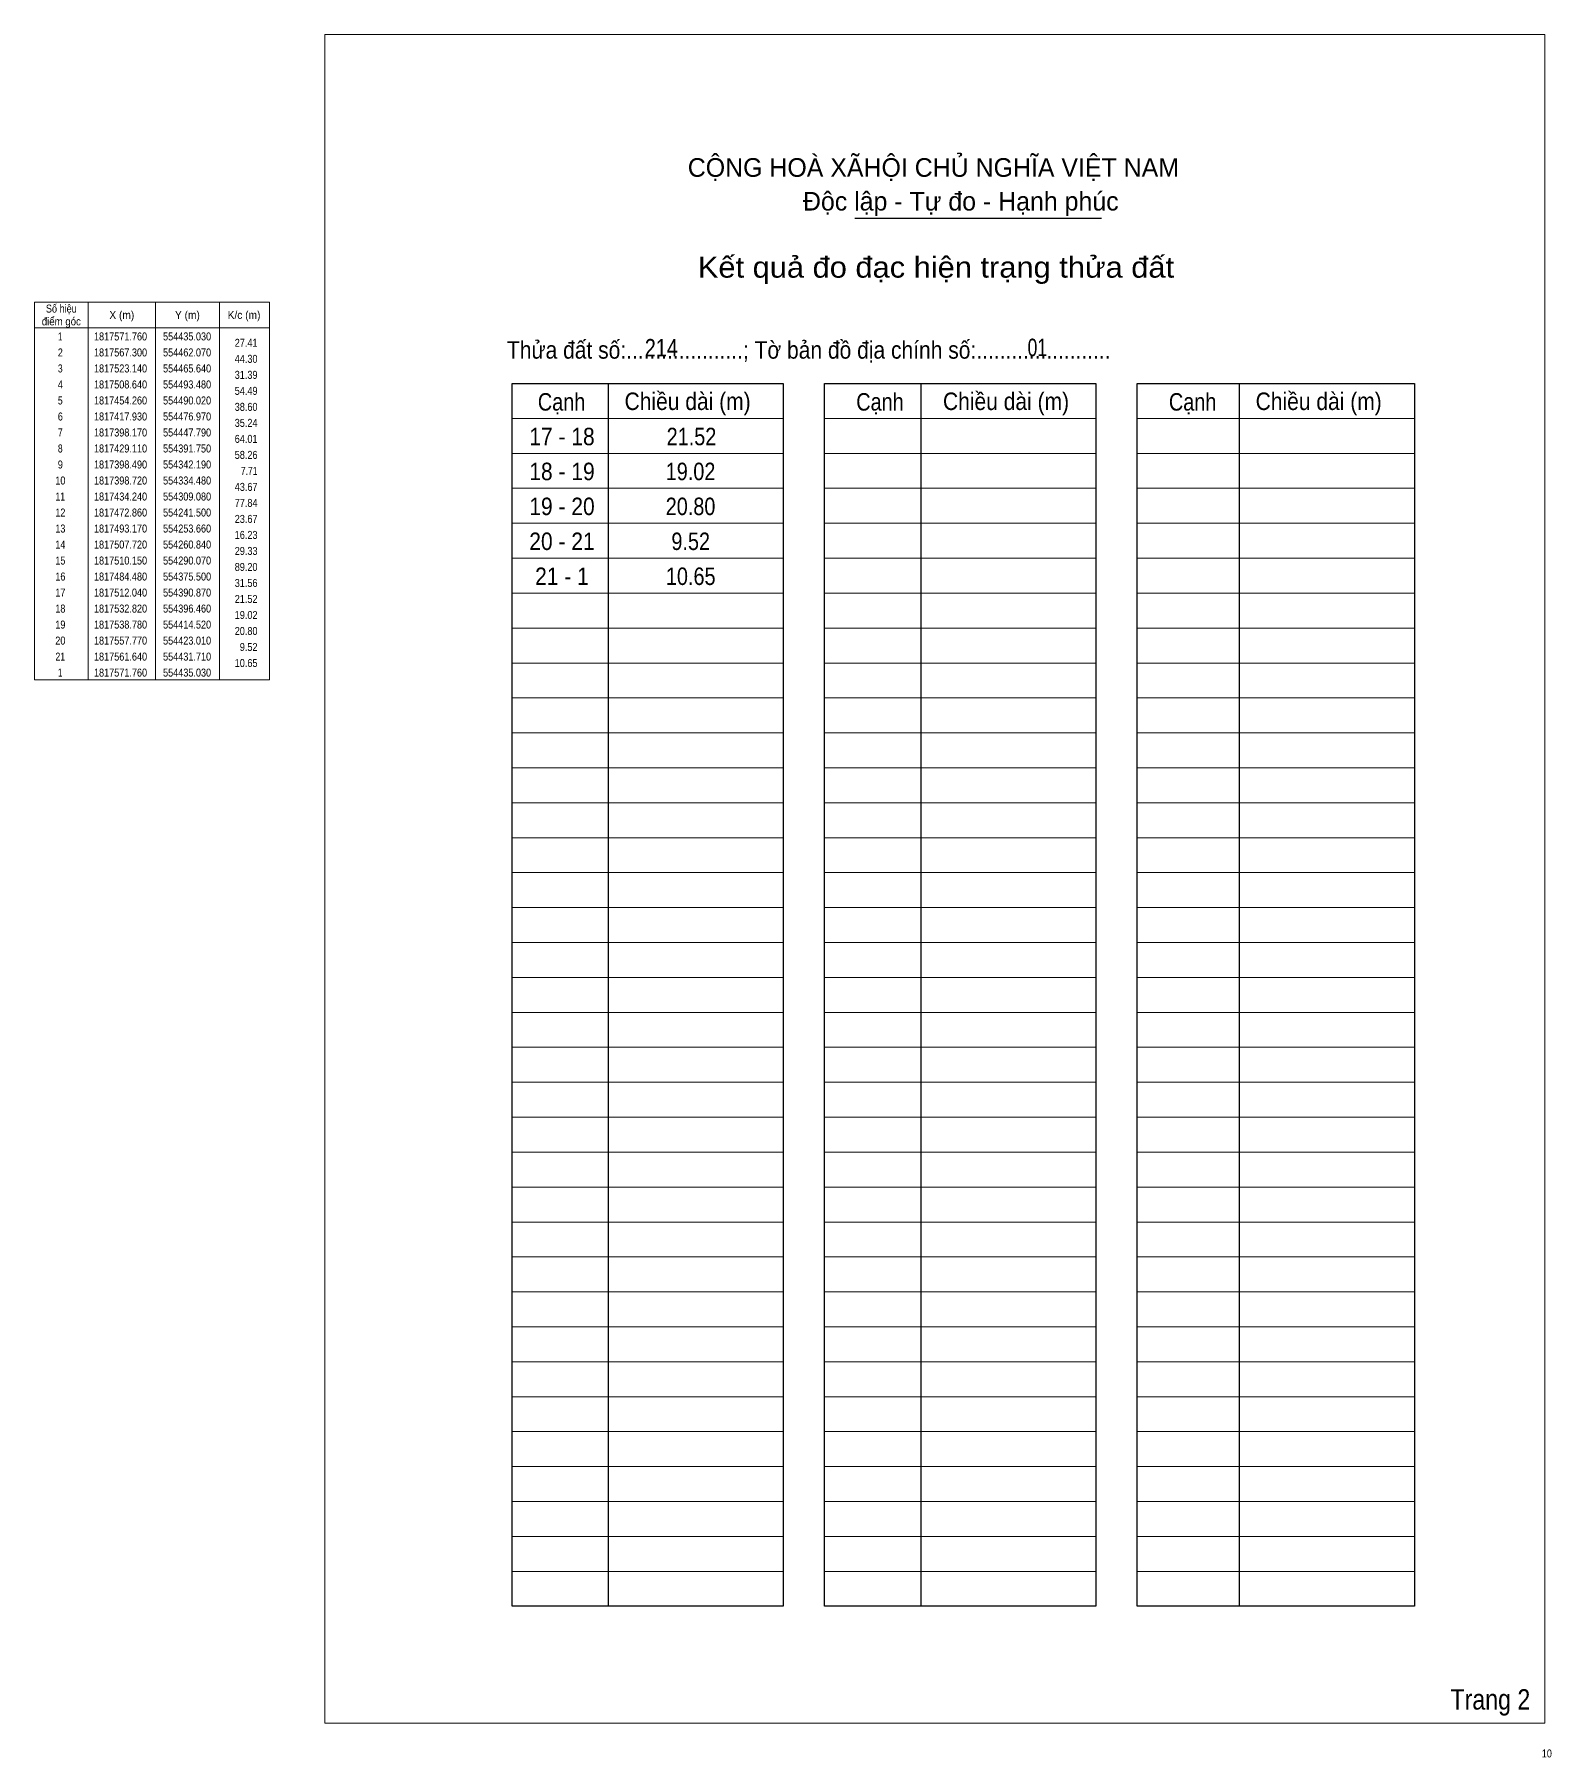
# Model space of a CAD drawing. Header units: metres. Extents: x 552190 to 554841, y 1817141 to 1819497.
# Drawn here: x 553892 to 554841, y 1818421 to 1819497 of the extents above; entities that cross this region are included whole.
import ezdxf
from ezdxf.enums import TextEntityAlignment as Align

# ---------------------------------------------------------------- set-up
doc = ezdxf.new("R2010")
doc.units = ezdxf.units.M
doc.header["$LTSCALE"] = 3.8
for name, color, linetype, lineweight in [('10', 7, 'Continuous', 13), ('30', 7, 'Continuous', 13), ('4', 7, 'Continuous', 13), ('63', 7, 'Continuous', 13)]:
    doc.layers.add(name, color=color, linetype=linetype, lineweight=lineweight)

msp = doc.modelspace()

# ---------------------------------------------------------------- linework, layer by layer
at = {"layer": '30', "lineweight": 25}
for p, q in [((554405.19, 1819382.45), (554559.42, 1819382.45)), ((554250.97, 1819279.2), (554250.97, 1818515.35)), ((554446.35, 1819279.2), (554446.35, 1818515.35)), ((554645.37, 1819279.2), (554645.37, 1818515.35))]:
    msp.add_line(p, q, dxfattribs=at)
at = {"layer": '30'}
for p, q in [((554190.95, 1819257.37), (554360.45, 1819257.37)), ((554386.33, 1819257.37), (554555.84, 1819257.37)), ((554581.72, 1819257.37), (554754.86, 1819257.37)), ((554190.95, 1819235.55), (554360.45, 1819235.55)), ((554386.33, 1819235.55), (554555.84, 1819235.55)), ((554581.72, 1819235.55), (554754.86, 1819235.55)), ((554190.95, 1819213.73), (554360.45, 1819213.73)), ((554386.33, 1819213.73), (554555.84, 1819213.73)), ((554581.72, 1819213.73), (554754.86, 1819213.73)), ((554190.95, 1819191.9), (554360.45, 1819191.9)), ((554386.33, 1819191.9), (554555.84, 1819191.9)), ((554581.72, 1819191.9), (554754.86, 1819191.9)), ((554190.95, 1819170.08), (554360.45, 1819170.08)), ((554386.33, 1819170.08), (554555.84, 1819170.08)), ((554581.72, 1819170.08), (554754.86, 1819170.08)), ((554190.95, 1819148.25), (554360.45, 1819148.25)), ((554386.33, 1819148.25), (554555.84, 1819148.25)), ((554581.72, 1819148.25), (554754.86, 1819148.25)), ((554190.95, 1819126.43), (554360.45, 1819126.43)), ((554386.33, 1819126.43), (554555.84, 1819126.43)), ((554581.72, 1819126.43), (554754.86, 1819126.43)), ((554190.95, 1819104.6), (554360.45, 1819104.6)), ((554386.33, 1819104.6), (554555.84, 1819104.6)), ((554581.72, 1819104.6), (554754.86, 1819104.6)), ((554190.95, 1819082.78), (554360.45, 1819082.78)), ((554386.33, 1819082.78), (554555.84, 1819082.78)), ((554581.72, 1819082.78), (554754.86, 1819082.78)), ((554190.95, 1819060.96), (554360.45, 1819060.96)), ((554386.33, 1819060.96), (554555.84, 1819060.96)), ((554581.72, 1819060.96), (554754.86, 1819060.96)), ((554190.95, 1819039.13), (554360.45, 1819039.13)), ((554386.33, 1819039.13), (554555.84, 1819039.13)), ((554581.72, 1819039.13), (554754.86, 1819039.13)), ((554190.95, 1819017.31), (554360.45, 1819017.31)), ((554386.33, 1819017.31), (554555.84, 1819017.31)), ((554581.72, 1819017.31), (554754.86, 1819017.31)), ((554190.95, 1818995.48), (554360.45, 1818995.48)), ((554386.33, 1818995.48), (554555.84, 1818995.48)), ((554581.72, 1818995.48), (554754.86, 1818995.48)), ((554190.95, 1818973.66), (554360.45, 1818973.66)), ((554386.33, 1818973.66), (554555.84, 1818973.66)), ((554581.72, 1818973.66), (554754.86, 1818973.66)), ((554190.95, 1818951.83), (554360.45, 1818951.83)), ((554386.33, 1818951.83), (554555.84, 1818951.83)), ((554581.72, 1818951.83), (554754.86, 1818951.83)), ((554190.95, 1818930.01), (554360.45, 1818930.01)), ((554386.33, 1818930.01), (554555.84, 1818930.01)), ((554581.72, 1818930.01), (554754.86, 1818930.01)), ((554190.95, 1818908.18), (554360.45, 1818908.18)), ((554386.33, 1818908.18), (554555.84, 1818908.18)), ((554581.72, 1818908.18), (554754.86, 1818908.18)), ((554190.95, 1818886.36), (554360.45, 1818886.36)), ((554386.33, 1818886.36), (554555.84, 1818886.36)), ((554581.72, 1818886.36), (554754.86, 1818886.36)), ((554190.95, 1818864.54), (554360.45, 1818864.54)), ((554386.33, 1818864.54), (554555.84, 1818864.54)), ((554581.72, 1818864.54), (554754.86, 1818864.54)), ((554190.95, 1818842.71), (554360.45, 1818842.71)), ((554386.33, 1818842.71), (554555.84, 1818842.71)), ((554581.72, 1818842.71), (554754.86, 1818842.71)), ((554190.95, 1818820.89), (554360.45, 1818820.89)), ((554386.33, 1818820.89), (554555.84, 1818820.89)), ((554581.72, 1818820.89), (554754.86, 1818820.89)), ((554190.95, 1818799.06), (554360.45, 1818799.06)), ((554386.33, 1818799.06), (554555.84, 1818799.06)), ((554581.72, 1818799.06), (554754.86, 1818799.06)), ((554190.95, 1818777.24), (554360.45, 1818777.24)), ((554386.33, 1818777.24), (554555.84, 1818777.24)), ((554581.72, 1818777.24), (554754.86, 1818777.24)), ((554190.95, 1818755.41), (554360.45, 1818755.41)), ((554386.33, 1818755.41), (554555.84, 1818755.41)), ((554581.72, 1818755.41), (554754.86, 1818755.41)), ((554190.95, 1818733.59), (554360.45, 1818733.59)), ((554386.33, 1818733.59), (554555.84, 1818733.59)), ((554581.72, 1818733.59), (554754.86, 1818733.59)), ((554190.95, 1818711.77), (554360.45, 1818711.77)), ((554386.33, 1818711.77), (554555.84, 1818711.77)), ((554581.72, 1818711.77), (554754.86, 1818711.77)), ((554190.95, 1818689.94), (554360.45, 1818689.94)), ((554386.33, 1818689.94), (554555.84, 1818689.94)), ((554581.72, 1818689.94), (554754.86, 1818689.94)), ((554190.95, 1818668.12), (554360.45, 1818668.12)), ((554386.33, 1818668.12), (554555.84, 1818668.12)), ((554581.72, 1818668.12), (554754.86, 1818668.12)), ((554190.95, 1818646.29), (554360.45, 1818646.29)), ((554386.33, 1818646.29), (554555.84, 1818646.29)), ((554581.72, 1818646.29), (554754.86, 1818646.29)), ((554190.95, 1818624.47), (554360.45, 1818624.47)), ((554386.33, 1818624.47), (554555.84, 1818624.47)), ((554581.72, 1818624.47), (554754.86, 1818624.47)), ((554190.95, 1818602.64), (554360.45, 1818602.64)), ((554386.33, 1818602.64), (554555.84, 1818602.64)), ((554581.72, 1818602.64), (554754.86, 1818602.64)), ((554190.95, 1818580.82), (554360.45, 1818580.82)), ((554386.33, 1818580.82), (554555.84, 1818580.82)), ((554581.72, 1818580.82), (554754.86, 1818580.82)), ((554190.95, 1818559), (554360.45, 1818559)), ((554386.33, 1818559), (554555.84, 1818559)), ((554581.72, 1818559), (554754.86, 1818559)), ((554190.95, 1818537.17), (554360.45, 1818537.17)), ((554386.33, 1818537.17), (554555.84, 1818537.17)), ((554581.72, 1818537.17), (554754.86, 1818537.17))]:
    msp.add_line(p, q, dxfattribs=at)
at = {"layer": '30', "lineweight": 25}
for points in [[(554190.95, 1819279.2), (554360.45, 1819279.2), (554360.45, 1818515.35), (554190.95, 1818515.35)], [(554386.33, 1819279.2), (554555.84, 1819279.2), (554555.84, 1818515.35), (554386.33, 1818515.35)], [(554581.72, 1819279.2), (554754.86, 1819279.2), (554754.86, 1818515.35), (554581.72, 1818515.35)]]:
    msp.add_lwpolyline(points, close=True, dxfattribs=at)
at = {"layer": '4'}
msp.add_lwpolyline([(554073.87, 1819497.25), (554836.52, 1819497.25), (554836.52, 1818442.41), (554073.87, 1818442.41)], close=True, dxfattribs=at)
at = {"layer": '63'}
for p, q in [((553926.07, 1819330.02), (553926.07, 1819094.02)), ((553968.07, 1819330.02), (553968.07, 1819094.02)), ((554008.07, 1819330.02), (554008.07, 1819094.02)), ((553892.47, 1819314.02), (554039.27, 1819314.02))]:
    msp.add_line(p, q, dxfattribs=at)
msp.add_lwpolyline([(553892.47, 1819330.02), (554039.27, 1819330.02), (554039.27, 1819094.02), (553892.47, 1819094.02)], close=True, dxfattribs=at)

# ---------------------------------------------------------------- texts
at = {"layer": '10'}
for s, width, p in [('214', 0.85, (554273.92, 1819296.09)), ('01', 0.75, (554513.16, 1819296.31))]:
    msp.add_text(s, height=10.91, dxfattribs=dict(at, width=width)).set_placement(p)
for s, width, p in [('17 - 18', 0.9, (554222.165, 1819240.65)), ('21.52', 0.85, (554303.1, 1819240.65)), ('18 - 19', 0.9, (554222.175, 1819218.83)), ('19.02', 0.85, (554302.52, 1819218.83)), ('19 - 20', 0.9, (554222.165, 1819197.01)), ('20.80', 0.85, (554302.52, 1819197.01)), ('20 - 21', 0.9, (554222.17, 1819175.19)), ('9.52', 0.85, (554302.62, 1819175.19)), ('21 - 1', 0.9, (554222.17, 1819153.35)), ('10.65', 0.85, (554302.62, 1819153.35))]:
    msp.add_text(s, height=10.91, dxfattribs=dict(at, width=width)).set_placement(p, align=Align.CENTER)
at = {"layer": '30'}
for s, p in [('CỘNG HOÀ XÃHỘI CHỦ NGHĨA VIỆT NAM', (554300.78, 1819408.33)), ('Độc lập - Tự đo - Hạnh phúc', (554372.76, 1819387.27))]:
    msp.add_text(s, height=11.64, dxfattribs=at).set_placement(p)
at = {"layer": '30', "width": 1.1}
msp.add_text('Kết quả đo đạc hiện trạng thửa đất', height=13.09, dxfattribs=at).set_placement((554455.9, 1819345.33), align=Align.CENTER)
at = {"layer": '30'}
for s, height, width, p in [('Thửa đất số:....................; Tờ bản đồ địa chính số:.......................', 10.91, 0.9, (554187.8, 1819294.73)), ('Cạnh', 10.91, 0.85, (554207.08, 1819262.29)), ('Chiều dài (m)', 10.91, 0.9, (554261.28, 1819262.65)), ('Cạnh', 10.91, 0.85, (554406.08, 1819262.29)), ('Chiều dài (m)', 10.91, 0.9, (554460.28, 1819262.65)), ('Cạnh', 10.91, 0.85, (554601.48, 1819262.29)), ('Chiều dài (m)', 10.91, 0.9, (554655.68, 1819262.65)), ('Trang 2', 12.73, 0.85, (554777.46, 1818450.85))]:
    msp.add_text(s, height=height, dxfattribs=dict(at, width=width)).set_placement(p)
at = {"layer": '63'}
for s, width, p in [('điểm góc', 0.9, (553909.275, 1819315.52)), ('Số hiệu', 0.85, (553909.265, 1819323.52)), ('X (m)', 0.95, (553947.07, 1819319.52)), ('Y (m)', 0.95, (553988.07, 1819319.52)), ('K/c (m)', 0.95, (554023.475, 1819319.52)), (' 1', 0.75, (553907.87, 1819306.12)), ('1817571.760', 0.85, (553946.27, 1819306.12)), ('554435.030', 0.85, (553987.865, 1819306.12)), (' 2', 0.85, (553907.87, 1819296.12)), ('1817567.300', 0.85, (553946.27, 1819296.12)), ('554462.070', 0.85, (553987.865, 1819296.12)), (' 3', 0.8, (553907.875, 1819286.12)), ('1817523.140', 0.85, (553946.27, 1819286.12)), ('554465.640', 0.85, (553987.865, 1819286.12)), (' 4', 0.85, (553907.87, 1819276.12)), ('1817508.640', 0.85, (553946.27, 1819276.12)), ('554493.480', 0.85, (553987.865, 1819276.12)), (' 5', 0.8, (553907.875, 1819266.12)), ('1817454.260', 0.85, (553946.27, 1819266.12)), ('554490.020', 0.85, (553987.865, 1819266.12)), (' 6', 0.85, (553907.875, 1819256.12)), ('1817417.930', 0.85, (553946.27, 1819256.12)), ('554476.970', 0.85, (553987.865, 1819256.12)), (' 7', 0.8, (553907.87, 1819246.12)), ('1817398.170', 0.85, (553946.27, 1819246.12)), ('554447.790', 0.85, (553987.865, 1819246.12)), (' 8', 0.8, (553907.87, 1819236.12)), ('1817429.110', 0.85, (553946.27, 1819236.12)), ('554391.750', 0.85, (553987.865, 1819236.12)), (' 9', 0.85, (553907.87, 1819226.12)), ('1817398.490', 0.85, (553946.27, 1819226.12)), ('554342.190', 0.85, (553987.865, 1819226.12)), (' 10', 0.85, (553907.865, 1819216.12)), ('1817398.720', 0.85, (553946.27, 1819216.12)), ('554334.480', 0.85, (553987.865, 1819216.12)), (' 12', 0.85, (553907.875, 1819196.12)), (' 11', 0.8, (553907.865, 1819206.12)), ('1817434.240', 0.85, (553946.27, 1819206.12)), ('1817472.860', 0.85, (553946.27, 1819196.12)), ('554309.080', 0.85, (553987.865, 1819206.12)), ('554241.500', 0.85, (553987.865, 1819196.12)), (' 13', 0.85, (553907.87, 1819186.12)), ('1817493.170', 0.85, (553946.27, 1819186.12)), ('554253.660', 0.85, (553987.865, 1819186.12)), (' 14', 0.85, (553907.865, 1819176.12)), ('1817507.720', 0.85, (553946.27, 1819176.12)), ('554260.840', 0.85, (553987.865, 1819176.12)), (' 15', 0.85, (553907.87, 1819166.12)), ('1817510.150', 0.85, (553946.27, 1819166.12)), ('554290.070', 0.85, (553987.865, 1819166.12)), (' 16', 0.85, (553907.87, 1819156.12)), ('1817484.480', 0.85, (553946.27, 1819156.12)), ('554375.500', 0.85, (553987.865, 1819156.12)), (' 17', 0.85, (553907.875, 1819146.12)), ('1817512.040', 0.85, (553946.27, 1819146.12)), ('554390.870', 0.85, (553987.865, 1819146.12)), (' 18', 0.85, (553907.875, 1819136.12)), ('1817532.820', 0.85, (553946.27, 1819136.12)), ('554396.460', 0.85, (553987.865, 1819136.12)), (' 19', 0.85, (553907.865, 1819126.12)), ('1817538.780', 0.85, (553946.27, 1819126.12)), ('554414.520', 0.85, (553987.865, 1819126.12)), (' 20', 0.85, (553907.865, 1819116.12)), ('1817557.770', 0.85, (553946.27, 1819116.12)), ('554423.010', 0.85, (553987.865, 1819116.12)), (' 21', 0.8, (553907.865, 1819106.12)), ('1817561.640', 0.85, (553946.27, 1819106.12)), ('554431.710', 0.85, (553987.865, 1819106.12)), (' 1', 0.75, (553907.87, 1819096.12)), ('1817571.760', 0.85, (553946.27, 1819096.12)), ('554435.030', 0.85, (553987.865, 1819096.12))]:
    msp.add_text(s, height=5, dxfattribs=dict(at, width=width)).set_placement(p, align=Align.CENTER)
for s, width, p in [('27.41', 0.85, (554031.87, 1819302.12)), ('44.30', 0.85, (554031.87, 1819292.12)), ('31.39', 0.85, (554031.87, 1819282.12)), ('54.49', 0.85, (554031.87, 1819272.12)), ('38.60', 0.85, (554031.87, 1819262.12)), ('35.24', 0.85, (554031.87, 1819252.12)), ('64.01', 0.85, (554031.87, 1819242.12)), ('58.26', 0.85, (554031.87, 1819232.12)), ('7.71', 0.8, (554031.87, 1819222.12)), ('43.67', 0.85, (554031.87, 1819212.12)), ('77.84', 0.85, (554031.87, 1819202.12)), ('23.67', 0.85, (554031.87, 1819192.12)), ('16.23', 0.85, (554031.87, 1819182.12)), ('29.33', 0.85, (554031.87, 1819172.12)), ('89.20', 0.85, (554031.87, 1819162.12)), ('31.56', 0.85, (554031.87, 1819152.12)), ('21.52', 0.85, (554031.87, 1819142.12)), ('19.02', 0.85, (554031.87, 1819132.12)), ('20.80', 0.85, (554031.87, 1819122.12)), ('9.52', 0.85, (554031.87, 1819112.12)), ('10.65', 0.85, (554031.87, 1819102.12)), (' 10', 0.85, (554840.84, 1818420.96))]:
    msp.add_text(s, height=5, dxfattribs=dict(at, width=width)).set_placement(p, align=Align.RIGHT)

doc.saveas('drawing.dxf')
